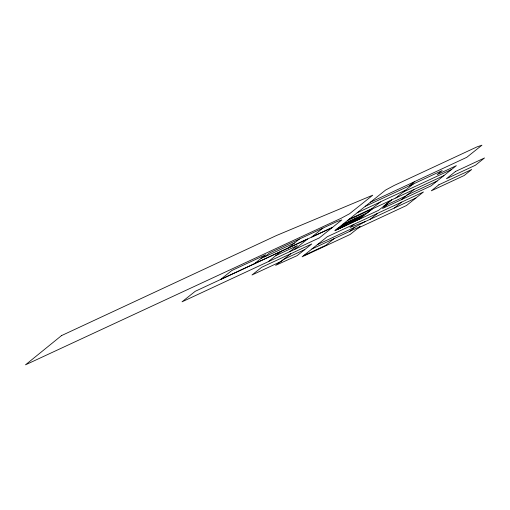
<?xml version="1.0" encoding="UTF-8"?>
<svg xmlns="http://www.w3.org/2000/svg" width="510" height="510" viewBox="0 0 510 510"><rect width="100%" height="100%" fill="white"/><g stroke="black" fill="none" stroke-linecap="round" stroke-linejoin="round"><path stroke-width="0.76" d="M401.293 199.748L414.069 189.459L443.904 175.599L456.335 165.661L437.159 174.592L442.202 170.544L365.217 206.359L343.09 224.049L367.646 212.606M290.7 253.776L281.131 261.432L252.004 274.992L261.592 267.329L311.757 243.971L297.171 255.631L275.649 265.334L283.694 259.367L304.814 249.53M311.903 248.995L359.983 226.606L350.198 234.434L302.118 256.823L317.303 244.679L354.954 227.148M365.217 206.359L385.649 190.026L394.243 185.423L476.933 146.918L481.969 145.171L466.758 157.329L414.726 181.56L409.25 185.889M317.347 244.66L327.19 236.787L423.44 191.977L406.457 205.536L358.3 227.957L359.983 226.606M343.134 224.03L334.777 230.711L378.643 210.292L391.578 199.952M346.411 222.5L343.88 224.527L353.526 220.033L356.056 218.012M340.24 228.085L342.771 226.058M342.42 226.988L347.393 223.01M348.706 222.283L351.237 220.256M348.209 224.292L350.74 222.264L360.385 217.776M334.095 238.661L325.839 245.272L303.648 255.606M359.269 219.313L372.166 208.998L367.608 212.632M349.516 231.483L354.909 227.167L365.485 221.467L415.924 197.976M391.54 199.971L383.584 206.333L405.616 196.076M347.61 220.441L395.792 197.995L405.552 190.185L380.702 201.73L371.981 208.545L349.14 219.217M443.904 175.599L431.026 185.901L382.513 208.488L387.485 204.51M254.318 263.804L265.608 254.79L231.801 270.529L220.518 279.537L332.424 227.434L311.699 237.086L322.919 228.11M294.487 242.989L264.537 256.925L269.478 252.985L336.829 221.633L341.853 219.893L319.362 237.889L182.038 301.824L195.19 291.325L307.664 238.96L294.525 249.454M268.241 261.694L281.392 251.194M288.137 248.058L299.421 239.05M289.693 251.704L297.324 245.61L275.878 255.599M353.914 224.343L350.007 227.466L365.485 221.467M413.285 184.008L403.346 191.945L451.497 169.524M370.126 219.3L377.668 213.282M394.243 208.074L401.765 202.062M395.792 197.995L414.069 189.459M370.292 202.304L414.553 181.694M357.172 212.791L380.364 201.992M261.19 258.321L265.053 256.524M406.546 195.273L437.108 181.037M342.178 225.439L362.833 215.813M61.5 335.612L25.5 364.828L340.916 218.376L349.535 213.76L372.772 195.171L276.401 235.543L61.5 335.612M337.951 228.301L335.421 230.329L345.066 225.841L347.597 223.813L337.951 228.301M343.16 224.655L337.212 229.411L357.854 219.797L363.802 215.041L343.16 224.655M438.861 184.792L431.345 190.804L464.176 175.516L471.693 169.511L438.861 184.792M455.551 171.449L446.473 178.71L475.409 165.24L484.5 157.972L455.551 171.449"/></g></svg>
